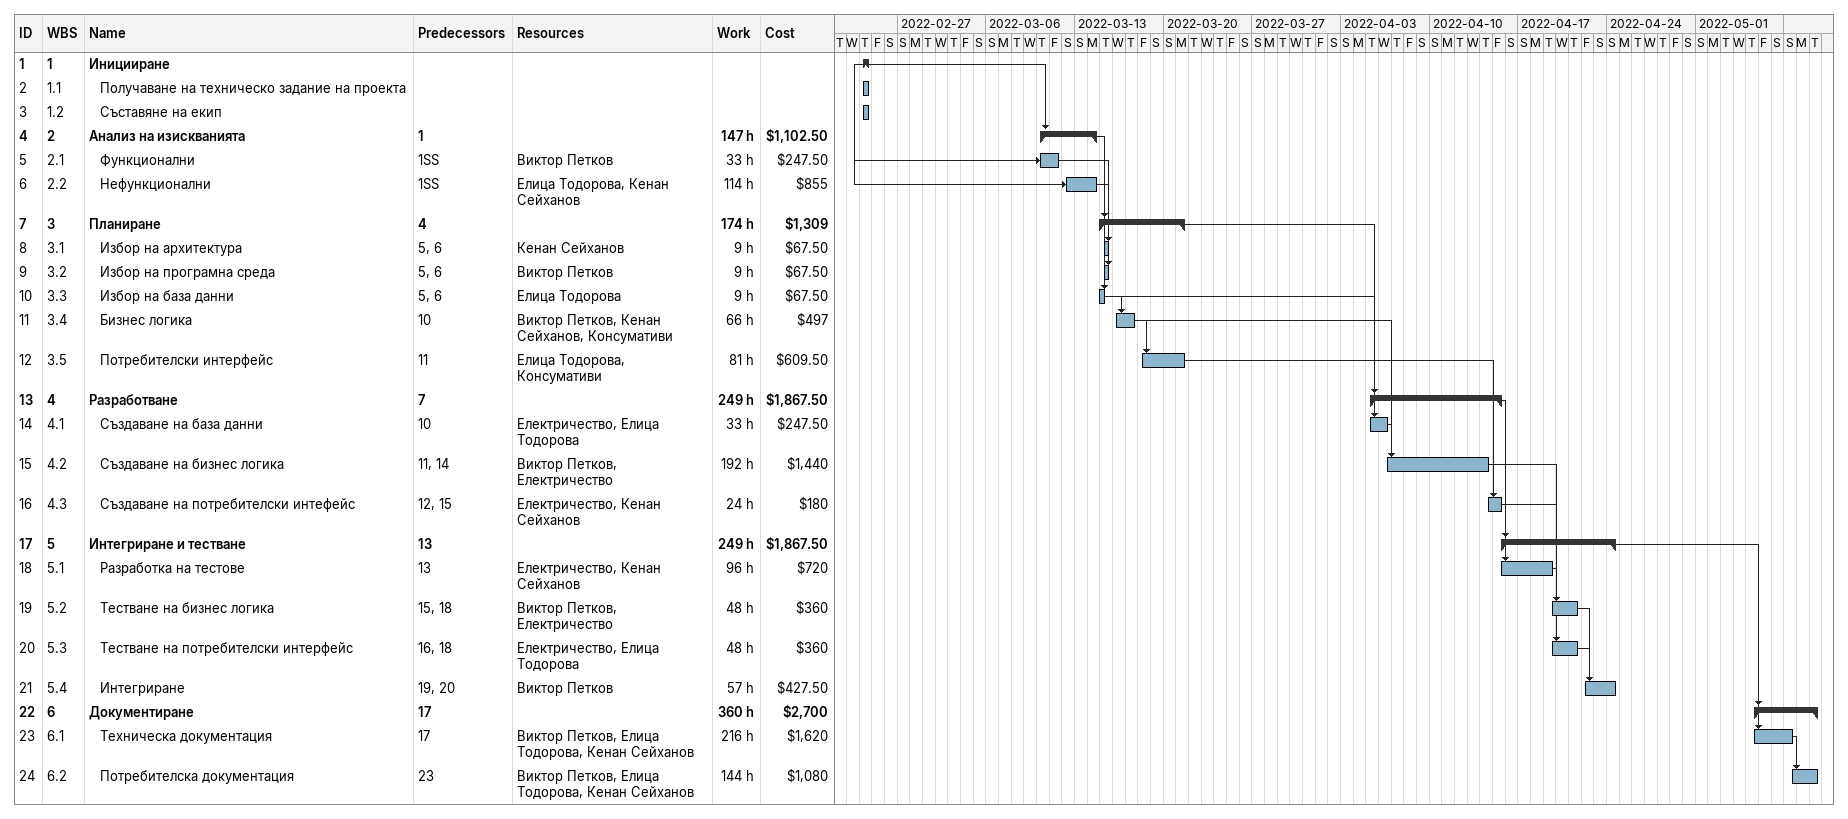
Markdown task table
| ID | WBS | Task | Start | Finish | Predecessors | Resources | Work (h) | Cost ($) |
|---|---|---|---|---|---|---|---|---|
| 1 | 1 | **Иницииране** | 2022-02-24 | 2022-02-24 |  |  |  |  |
| 2 | 1.1 | Получаване на техническо задание на проекта | 2022-02-24 | 2022-02-24 |  |  |  |  |
| 3 | 1.2 | Съставяне на екип | 2022-02-24 | 2022-02-24 |  |  |  |  |
| 4 | 2 | **Анализ на изискванията** | 2022-03-10 | 2022-03-14 | 1 |  | 147 | 1102.50 |
| 5 | 2.1 | Функционални | 2022-03-10 | 2022-03-11 | 1SS | Виктор Петков | 33 | 247.50 |
| 6 | 2.2 | Нефункционални | 2022-03-12 | 2022-03-14 | 1SS | Елица Тодорова, Кенан Сейханов | 114 | 855 |
| 7 | 3 | **Планиране** | 2022-03-15 | 2022-03-21 | 4 |  | 174 | 1309 |
| 8 | 3.1 | Избор на архитектура | 2022-03-15 | 2022-03-15 | 5, 6 | Кенан Сейханов | 9 | 67.50 |
| 9 | 3.2 | Избор на програмна среда | 2022-03-15 | 2022-03-15 | 5, 6 | Виктор Петков | 9 | 67.50 |
| 10 | 3.3 | Избор на база данни | 2022-03-15 | 2022-03-15 | 5, 6 | Елица Тодорова | 9 | 67.50 |
| 11 | 3.4 | Бизнес логика | 2022-03-16 | 2022-03-17 | 10 | Виктор Петков, Кенан Сейханов, Консумативи | 66 | 497 |
| 12 | 3.5 | Потребителски интерфейс | 2022-03-18 | 2022-03-21 | 11 | Елица Тодорова, Консумативи | 81 | 609.50 |
| 13 | 4 | **Разработване** | 2022-04-05 | 2022-04-15 | 7 |  | 249 | 1867.50 |
| 14 | 4.1 | Създаване на база данни | 2022-04-05 | 2022-04-06 | 10 | Електричество, Елица Тодорова | 33 | 247.50 |
| 15 | 4.2 | Създаване на бизнес логика | 2022-04-06 | 2022-04-14 | 11, 14 | Виктор Петков, Електричество | 192 | 1440 |
| 16 | 4.3 | Създаване на потребителски интефейс | 2022-04-14 | 2022-04-15 | 12, 15 | Електричество, Кенан Сейханов | 24 | 180 |
| 17 | 5 | **Интегриране и тестване** | 2022-04-15 | 2022-04-24 | 13 |  | 249 | 1867.50 |
| 18 | 5.1 | Разработка на тестове | 2022-04-15 | 2022-04-19 | 13 | Електричество, Кенан Сейханов | 96 | 720 |
| 19 | 5.2 | Тестване на бизнес логика | 2022-04-19 | 2022-04-21 | 15, 18 | Виктор Петков, Електричество | 48 | 360 |
| 20 | 5.3 | Тестване на потребителски интерфейс | 2022-04-19 | 2022-04-21 | 16, 18 | Електричество, Елица Тодорова | 48 | 360 |
| 21 | 5.4 | Интегриране | 2022-04-22 | 2022-04-24 | 19, 20 | Виктор Петков | 57 | 427.50 |
| 22 | 6 | **Документиране** | 2022-05-05 | 2022-05-10 | 17 |  | 360 | 2700 |
| 23 | 6.1 | Техническа документация | 2022-05-05 | 2022-05-08 | 17 | Виктор Петков, Елица Тодорова, Кенан Сейханов | 216 | 1620 |
| 24 | 6.2 | Потребителска документация | 2022-05-08 | 2022-05-10 | 23 | Виктор Петков, Елица Тодорова, Кенан Сейханов | 144 | 1080 |
